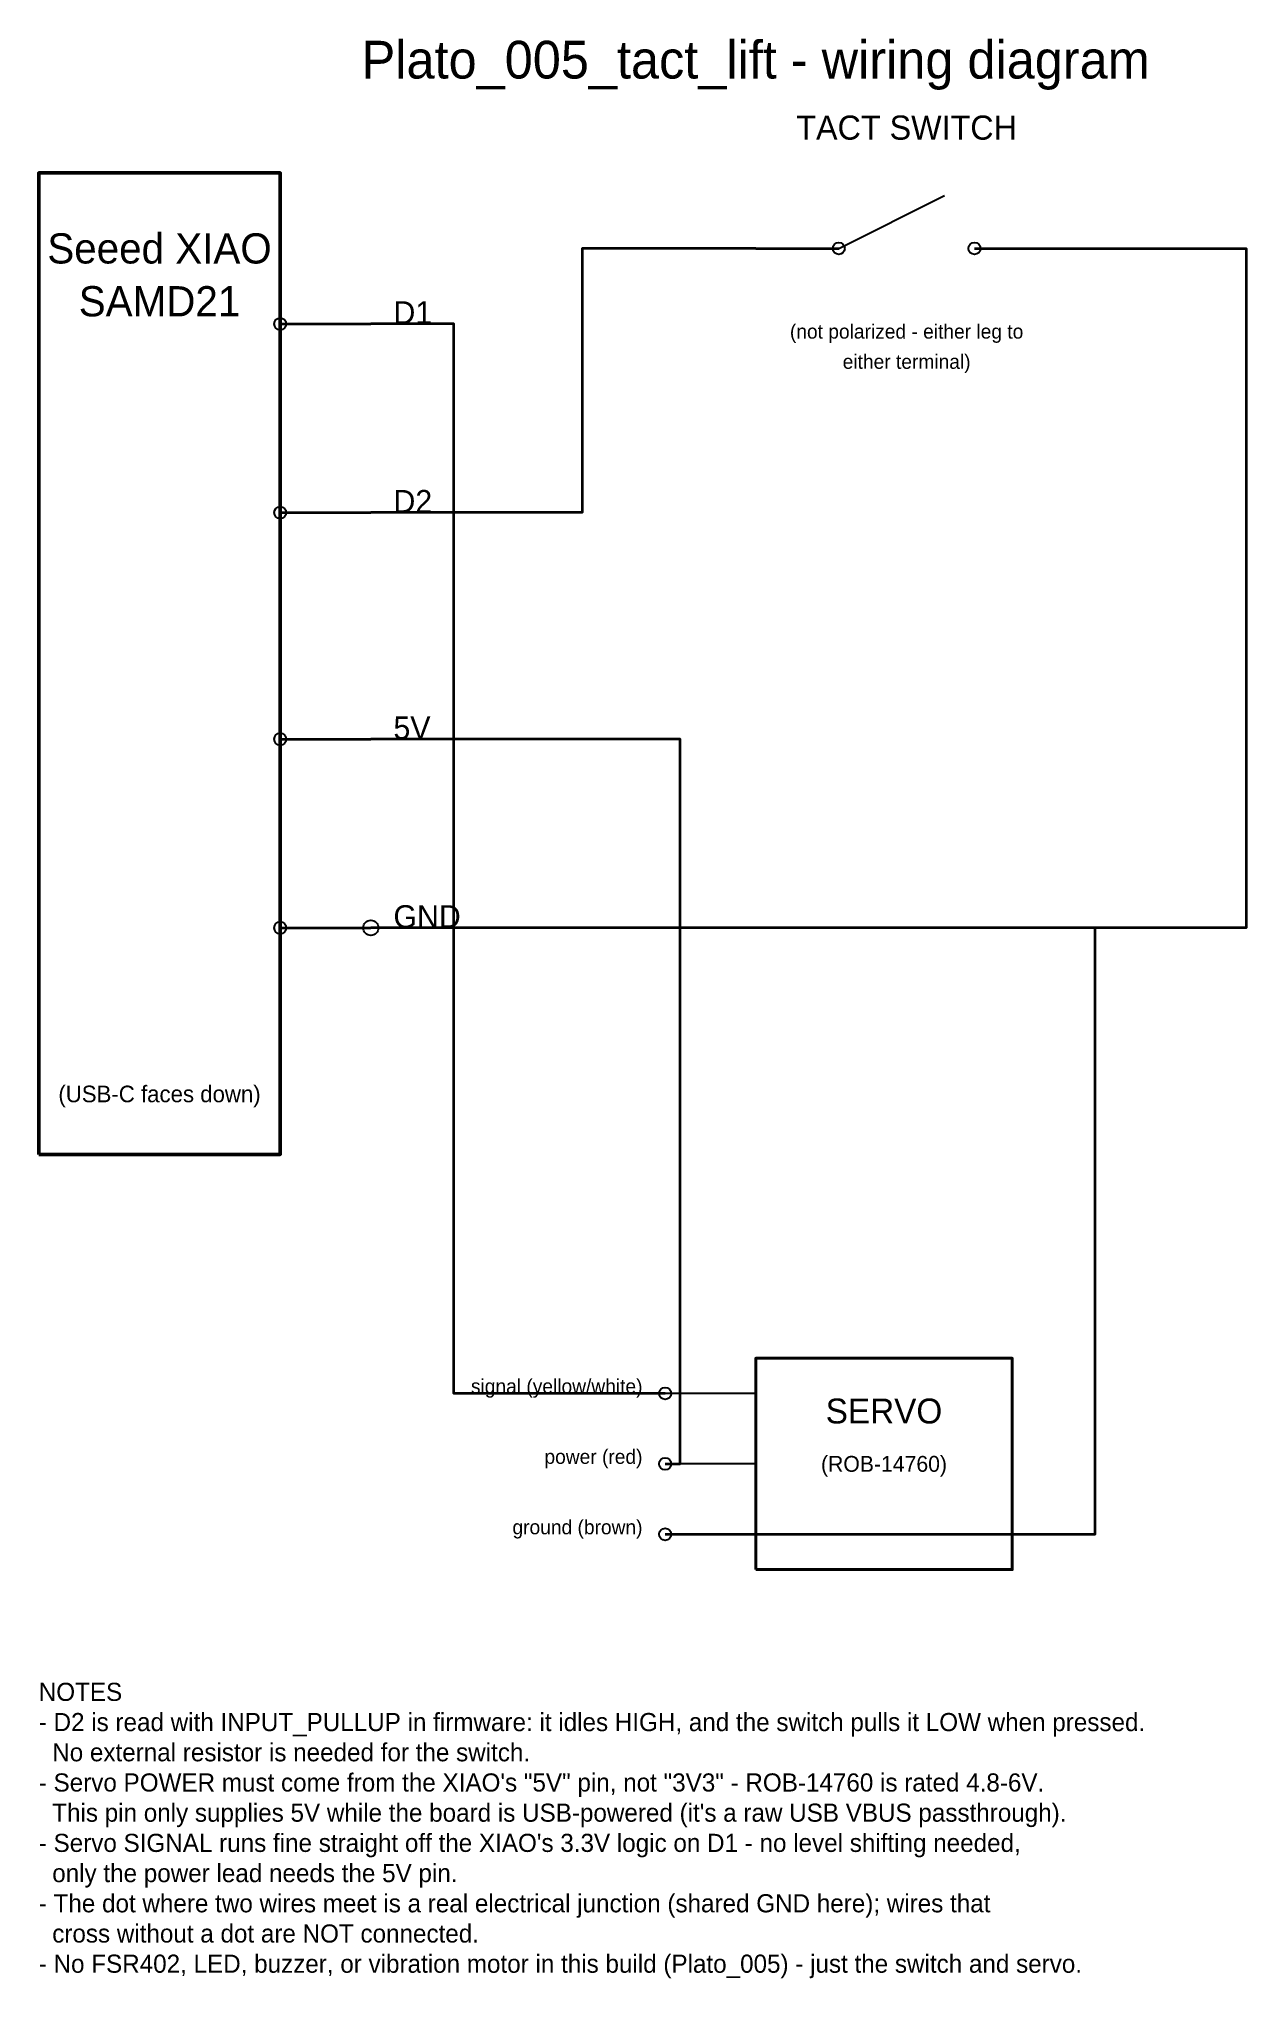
# Model space of a CAD drawing. Header units: metres. Extents: x 0 to 160, y -109 to 148.
import ezdxf
from ezdxf.enums import TextEntityAlignment as Align

# ---------------------------------------------------------------- set-up
doc = ezdxf.new("R2010")
doc.units = ezdxf.units.M
for name, color, linetype in [('BOARD', 7, 'Continuous'), ('COMPONENTS', 6, 'Continuous'), ('LABELS', 2, 'Continuous'), ('NOTES', 8, 'Continuous'), ('WIRES', 3, 'Continuous')]:
    doc.layers.add(name, color=color, linetype=linetype)

msp = doc.modelspace()

# ---------------------------------------------------------------- linework, layer by layer
at = {"layer": 'BOARD', "lineweight": 50}
msp.add_lwpolyline([(0, 0), (32, 0), (32, 130), (0, 130)], close=True, dxfattribs=at)
at = {"layer": 'BOARD', "lineweight": 35}
for points in [[(32, 110), (44, 110)], [(32, 85), (44, 85)], [(32, 55), (44, 55)], [(32, 30), (44, 30)]]:
    msp.add_lwpolyline(points, dxfattribs=at)
at = {"layer": 'BOARD'}
for centre in [(32, 110), (32, 85), (32, 55), (32, 30)]:
    msp.add_circle(centre, 0.8, dxfattribs=at)
at = {"layer": 'COMPONENTS'}
for p, q in [((106, 120), (120, 127)), ((95, -31.67), (83, -31.67)), ((95, -41), (83, -41)), ((95, -50.33), (83, -50.33))]:
    msp.add_line(p, q, dxfattribs=at)
at = {"layer": 'COMPONENTS', "lineweight": 35}
for points in [[(95, 120), (106, 120)], [(124, 120), (135, 120)]]:
    msp.add_lwpolyline(points, dxfattribs=at)
at = {"layer": 'COMPONENTS', "lineweight": 40}
msp.add_lwpolyline([(95, -55), (129, -55), (129, -27), (95, -27)], close=True, dxfattribs=at)
at = {"layer": 'COMPONENTS'}
for centre in [(106, 120), (124, 120), (83, -31.67), (83, -41), (83, -50.33)]:
    msp.add_circle(centre, 0.8, dxfattribs=at)
at = {"layer": 'WIRES', "lineweight": 35}
for points in [[(95, 120), (72, 120), (72, 85), (44, 85)], [(135, 120), (160, 120), (160, 30), (44, 30)], [(83, -31.67), (55, -31.67), (55, 110), (44, 110)], [(83, -41), (85, -41), (85, 55), (44, 55)], [(83, -50.33), (140, -50.33), (140, 30), (44, 30)]]:
    msp.add_lwpolyline(points, dxfattribs=at)
at = {"layer": 'WIRES'}
msp.add_circle((44, 30), 1, dxfattribs=at)

# ---------------------------------------------------------------- texts
at = {"layer": 'BOARD'}
for s, p in [('Seeed XIAO', (16, 120)), ('SAMD21', (16, 113))]:
    msp.add_text(s, height=4, dxfattribs=at).set_placement(p, align=Align.MIDDLE_CENTER)
for s, p in [('D1', (47, 110)), ('D2', (47, 85)), ('5V', (47, 55)), ('GND', (47, 30))]:
    msp.add_text(s, height=3, dxfattribs=at).set_placement(p)
at = {"layer": 'COMPONENTS'}
for s, height, p in [('TACT SWITCH', 3.2, (115, 136)), ('SERVO', 3.3, (112, -34)), ('(ROB-14760)', 2.1, (112, -41))]:
    msp.add_text(s, height=height, dxfattribs=at).set_placement(p, align=Align.MIDDLE_CENTER)
at = {"layer": 'LABELS'}
msp.add_text('Plato_005_tact_lift - wiring diagram', height=5, dxfattribs=at).set_placement((95, 145), align=Align.MIDDLE_CENTER)
for s, p in [('signal (yellow/white)', (80, -31.67)), ('power (red)', (80, -41)), ('ground (brown)', (80, -50.33))]:
    msp.add_text(s, height=1.9, dxfattribs=at).set_placement(p, align=Align.RIGHT)
at = {"layer": 'NOTES'}
for s, height, p in [('(not polarized - either leg to', 1.9, (115, 109)), ('either terminal)', 1.9, (115, 105)), ('(USB-C faces down)', 2.2, (16, 8))]:
    msp.add_text(s, height=height, dxfattribs=at).set_placement(p, align=Align.MIDDLE_CENTER)
at = {"layer": 'NOTES', "insert": (0, -70), "char_height": 2.4, "width": 175, "attachment_point": 1}
msp.add_mtext('NOTES\\P- D2 is read with INPUT_PULLUP in firmware: it idles HIGH, and the switch pulls it LOW when pressed.\\P  No external resistor is needed for the switch.\\P- Servo POWER must come from the XIAO\'s "5V" pin, not "3V3" - ROB-14760 is rated 4.8-6V.\\P  This pin only supplies 5V while the board is USB-powered (it\'s a raw USB VBUS passthrough).\\P- Servo SIGNAL runs fine straight off the XIAO\'s 3.3V logic on D1 - no level shifting needed,\\P  only the power lead needs the 5V pin.\\P- The dot where two wires meet is a real electrical junction (shared GND here); wires that\\P  cross without a dot are NOT connected.\\P- No FSR402, LED, buzzer, or vibration motor in this build (Plato_005) - just the switch and servo.', dxfattribs=at)

doc.saveas('drawing.dxf')
